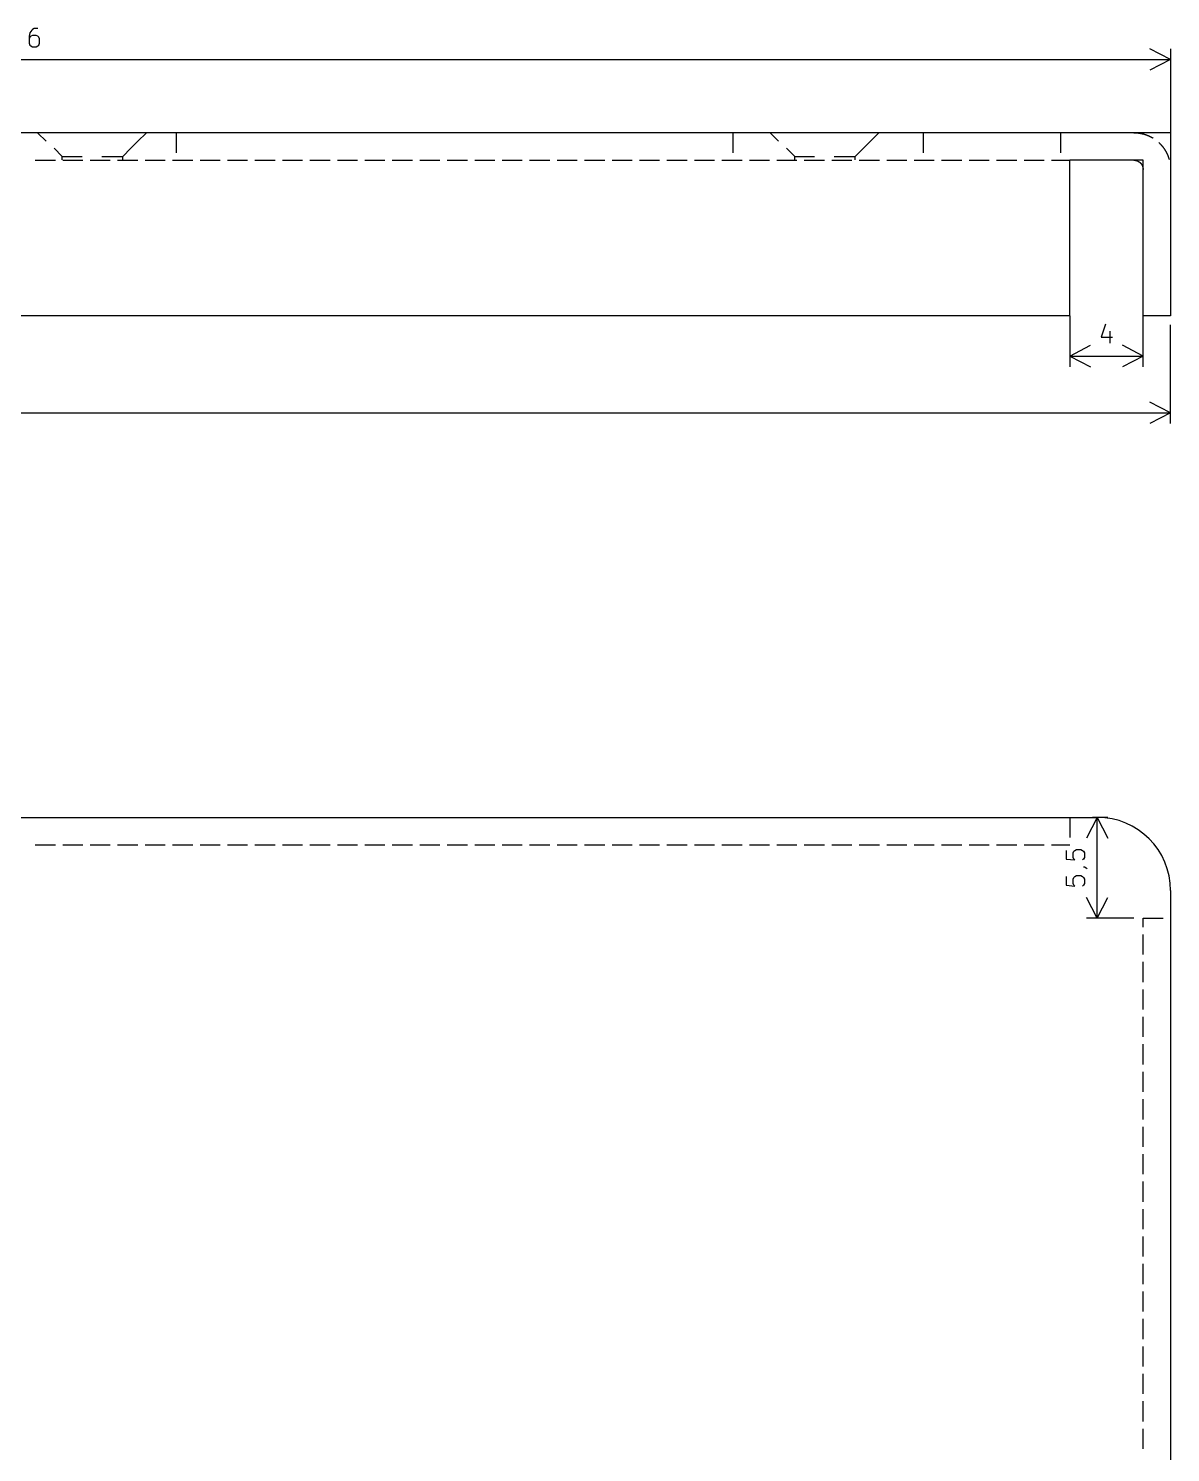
# Model space of a CAD drawing. Header units: millimetres. Extents: x 132 to 491, y -200 to -1.
# Drawn here: x 360.9 to 423.3, y -83 to -5.2 of the extents above; entities that cross this region are included whole.
import ezdxf

# ---------------------------------------------------------------- set-up
doc = ezdxf.new("R2010")
doc.units = ezdxf.units.MM
doc.layers.add('User.3', color=254, linetype='CONTINUOUS', true_color=0xb4dbd2)
doc.layers.add('User.4', color=57, linetype='CONTINUOUS', true_color=0x484848)

msp = doc.modelspace()

# ---------------------------------------------------------------- linework, layer by layer
at = {"layer": 'User.3', "linetype": 'CONTINUOUS'}
for p, q in [((361.014286, -5.442914), (360.966667, -5.63339)), ((361.109524, -5.300057), (361.014286, -5.442914)), ((361.157143, -5.252438), (361.109524, -5.300057)), ((361.252381, -5.204819), (361.157143, -5.252438)), ((361.442857, -5.204819), (361.252381, -5.204819)), ((360.966667, -5.63339), (360.966667, -6.014342)), ((361.014286, -5.681009), (360.966667, -5.776247)), ((360.966667, -6.014342), (361.014286, -6.10958)), ((361.061905, -5.63339), (361.014286, -5.681009)), ((361.014286, -6.10958), (361.061905, -6.1572)), ((361.157143, -5.585771), (361.061905, -5.63339)), ((361.061905, -6.1572), (361.157143, -6.204819)), ((361.347619, -5.585771), (361.157143, -5.585771)), ((361.157143, -6.204819), (361.347619, -6.204819)), ((361.442857, -5.63339), (361.347619, -5.585771)), ((361.347619, -6.204819), (361.442857, -6.1572)), ((361.490476, -5.681009), (361.442857, -5.63339)), ((361.442857, -6.1572), (361.490476, -6.10958)), ((361.538095, -5.776247), (361.490476, -5.681009)), ((361.490476, -6.10958), (361.538095, -6.014342)), ((361.538095, -6.014342), (361.538095, -5.776247)), ((297.3, -6.9), (423.3, -6.9)), ((423.3, -6.9), (422.173496, -6.313579)), ((423.3, -6.9), (422.173496, -7.486421)), ((423.3, -6.31358), (423.3, -15.4)), ((423.3, -10.9), (171.3, -10.9)), ((361.891761, -11.364251), (361.447258, -10.919752)), ((366.527233, -11.745215), (366.908239, -11.364251)), ((366.908239, -11.364251), (367.352742, -10.919752)), ((369, -10.9), (369, -12)), ((399.4, -10.9), (399.4, -12)), ((401.891761, -11.364251), (401.447258, -10.919752)), ((406.527233, -11.745215), (406.908239, -11.364251)), ((406.908239, -11.364251), (407.352742, -10.919752)), ((409.8, -10.9), (409.8, -12)), ((417.3, -10.9), (417.3, -12)), ((421.3, -10.9), (421.317453, -10.900076)), ((421.317453, -10.900076), (421.334905, -10.900305)), ((421.334905, -10.900305), (421.352354, -10.900685)), ((421.352354, -10.900685), (421.369799, -10.901218)), ((421.369799, -10.901218), (421.387239, -10.901904)), ((421.387239, -10.901904), (421.404672, -10.902741)), ((421.404672, -10.902741), (421.422097, -10.90373)), ((421.422097, -10.90373), (421.439513, -10.904872)), ((421.439513, -10.904872), (421.456918, -10.906165)), ((421.456918, -10.906165), (421.474311, -10.907611)), ((421.474311, -10.907611), (421.491692, -10.909208)), ((421.491692, -10.909208), (421.509057, -10.910956)), ((421.509057, -10.910956), (421.526406, -10.912856)), ((421.526406, -10.912856), (421.543739, -10.914908)), ((421.543739, -10.914908), (421.561052, -10.91711)), ((421.561052, -10.91711), (421.578346, -10.919464)), ((421.578346, -10.919464), (421.595619, -10.921968)), ((421.595619, -10.921968), (421.612869, -10.924623)), ((421.612869, -10.924623), (421.630095, -10.927429)), ((421.630095, -10.927429), (421.647296, -10.930384)), ((421.647296, -10.930384), (421.664471, -10.93349)), ((421.664471, -10.93349), (421.681618, -10.936746)), ((421.681618, -10.936746), (421.698736, -10.940151)), ((421.698736, -10.940151), (421.715823, -10.943705)), ((421.715823, -10.943705), (421.732879, -10.947408)), ((421.732879, -10.947408), (421.749902, -10.95126)), ((421.749902, -10.95126), (421.766891, -10.95526)), ((421.766891, -10.95526), (421.783844, -10.959409)), ((421.783844, -10.959409), (421.80076, -10.963705)), ((421.80076, -10.963705), (421.817638, -10.968148)), ((421.817638, -10.968148), (421.834477, -10.972739)), ((421.834477, -10.972739), (421.851275, -10.977477)), ((421.851275, -10.977477), (421.868031, -10.982361)), ((421.868031, -10.982361), (421.884743, -10.98739)), ((421.884743, -10.98739), (421.901412, -10.992566)), ((421.901412, -10.992566), (421.918034, -10.997887)), ((421.918034, -10.997887), (421.934609, -11.003353)), ((421.934609, -11.003353), (421.951136, -11.008963)), ((421.951136, -11.008963), (421.967614, -11.014717)), ((421.967614, -11.014717), (421.98404, -11.020615)), ((421.98404, -11.020615), (422.000415, -11.026656)), ((422.000415, -11.026656), (422.016736, -11.032839)), ((422.016736, -11.032839), (422.033002, -11.039165)), ((422.033002, -11.039165), (422.049213, -11.045632)), ((422.049213, -11.045632), (422.065367, -11.052241)), ((422.065367, -11.052241), (422.081462, -11.05899)), ((422.081462, -11.05899), (422.097498, -11.06588)), ((422.097498, -11.06588), (422.113473, -11.072909)), ((422.113473, -11.072909), (422.129386, -11.080077)), ((422.129386, -11.080077), (422.145237, -11.087384)), ((422.145237, -11.087384), (422.161022, -11.094829)), ((422.161022, -11.094829), (422.176742, -11.102412)), ((422.176742, -11.102412), (422.192396, -11.110131)), ((422.192396, -11.110131), (422.207981, -11.117987)), ((422.207981, -11.117987), (422.223497, -11.125978)), ((422.223497, -11.125978), (422.238943, -11.134105)), ((422.238943, -11.134105), (422.254318, -11.142366)), ((422.254318, -11.142366), (422.269619, -11.150761)), ((422.269619, -11.150761), (422.284847, -11.159289)), ((422.284847, -11.159289), (422.3, -11.167949)), ((422.3, -11.167949), (422.315077, -11.176742)), ((422.315077, -11.176742), (422.330076, -11.185665)), ((422.330076, -11.185665), (422.344997, -11.19472)), ((422.344997, -11.19472), (422.345374, -11.194951)), ((422.663278, -11.436622), (422.675996, -11.448575)), ((422.675996, -11.448575), (422.688609, -11.460638)), ((422.688609, -11.460638), (422.701117, -11.47281)), ((422.701117, -11.47281), (422.713518, -11.485091)), ((422.713518, -11.485091), (422.725812, -11.49748)), ((422.725812, -11.49748), (422.737996, -11.509976)), ((422.737996, -11.509976), (422.750072, -11.522578)), ((422.750072, -11.522578), (422.762037, -11.535284)), ((422.762037, -11.535284), (422.77389, -11.548095)), ((422.77389, -11.548095), (422.785632, -11.561008)), ((422.785632, -11.561008), (422.79726, -11.574024)), ((422.79726, -11.574024), (422.808774, -11.58714)), ((422.808774, -11.58714), (422.820173, -11.600356)), ((422.820173, -11.600356), (422.831457, -11.613672)), ((422.831457, -11.613672), (422.842624, -11.627085)), ((422.842624, -11.627085), (422.853673, -11.640595)), ((422.853673, -11.640595), (422.864604, -11.654201)), ((422.864604, -11.654201), (422.875416, -11.667902)), ((422.875416, -11.667902), (422.886108, -11.681697)), ((423.3, -10.9), (423.3, -20.9)), ((361.3, -12.4), (362.4, -12.4)), ((362.780745, -12.189749), (362.336242, -11.745215)), ((362.780745, -12.189749), (363.860242, -12.189749)), ((362.780745, -12.253249), (362.780745, -12.189749)), ((362.780745, -12.316714), (362.780745, -12.253249)), ((362.780745, -12.380249), (362.780745, -12.253249)), ((362.780745, -12.380249), (362.780745, -12.316714)), ((362.8, -12.4), (363.9, -12.4)), ((364.3, -12.4), (365.4, -12.4)), ((364.939736, -12.189749), (366.08273, -12.189749)), ((365.8, -12.4), (366.9, -12.4)), ((366.08273, -12.189749), (366.527233, -11.745215)), ((366.08273, -12.253249), (366.08273, -12.189749)), ((366.08273, -12.316714), (366.08273, -12.253249)), ((366.08273, -12.380249), (366.08273, -12.316714)), ((367.3, -12.4), (368.4, -12.4)), ((368.8, -12.4), (369.9, -12.4)), ((370.3, -12.4), (371.4, -12.4)), ((371.8, -12.4), (372.9, -12.4)), ((373.3, -12.4), (374.4, -12.4)), ((374.8, -12.4), (375.9, -12.4)), ((376.3, -12.4), (377.4, -12.4)), ((377.8, -12.4), (378.9, -12.4)), ((379.3, -12.4), (380.4, -12.4)), ((380.8, -12.4), (381.9, -12.4)), ((382.3, -12.4), (383.4, -12.4)), ((383.8, -12.4), (384.9, -12.4)), ((385.3, -12.4), (386.4, -12.4)), ((386.8, -12.4), (387.9, -12.4)), ((388.3, -12.4), (389.4, -12.4)), ((389.8, -12.4), (390.9, -12.4)), ((391.3, -12.4), (392.4, -12.4)), ((392.8, -12.4), (393.9, -12.4)), ((394.3, -12.4), (395.4, -12.4)), ((395.8, -12.4), (396.9, -12.4)), ((397.3, -12.4), (398.4, -12.4)), ((398.8, -12.4), (399.9, -12.4)), ((400.3, -12.4), (401.4, -12.4)), ((401.8, -12.4), (402.9, -12.4)), ((402.780745, -12.189749), (402.336242, -11.745215)), ((402.780745, -12.189749), (403.860242, -12.189749)), ((402.780745, -12.253249), (402.780745, -12.189749)), ((402.780745, -12.316714), (402.780745, -12.253249)), ((402.780745, -12.380249), (402.780745, -12.253249)), ((402.780745, -12.380249), (402.780745, -12.316714)), ((403.3, -12.4), (404.4, -12.4)), ((404.8, -12.4), (405.9, -12.4)), ((404.939736, -12.189749), (406.08273, -12.189749)), ((406.08273, -12.189749), (406.527233, -11.745215)), ((406.08273, -12.253249), (406.08273, -12.189749)), ((406.08273, -12.316714), (406.08273, -12.253249)), ((406.08273, -12.380249), (406.08273, -12.316714)), ((406.3, -12.4), (407.4, -12.4)), ((407.8, -12.4), (408.9, -12.4)), ((409.3, -12.4), (410.4, -12.4)), ((410.8, -12.4), (411.9, -12.4)), ((412.3, -12.4), (413.4, -12.4)), ((413.8, -12.4), (414.9, -12.4)), ((415.3, -12.4), (416.4, -12.4)), ((416.8, -12.4), (417.8, -12.4)), ((417.8, -20.9), (417.8, -12.4)), ((421.8, -12.4), (417.8, -12.4)), ((421.3, -12.4), (421.304363, -12.400019)), ((421.304363, -12.400019), (421.308726, -12.400076)), ((421.308726, -12.400076), (421.313088, -12.400171)), ((421.313088, -12.400171), (421.31745, -12.400305)), ((421.31745, -12.400305), (421.32181, -12.400476)), ((421.32181, -12.400476), (421.326168, -12.400685)), ((421.326168, -12.400685), (421.330524, -12.400933)), ((421.330524, -12.400933), (421.334878, -12.401218)), ((421.334878, -12.401218), (421.33923, -12.401541)), ((421.33923, -12.401541), (421.343578, -12.401903)), ((421.343578, -12.401903), (421.347923, -12.402302)), ((421.347923, -12.402302), (421.352264, -12.402739)), ((421.352264, -12.402739), (421.356602, -12.403214)), ((421.356602, -12.403214), (421.360935, -12.403727)), ((421.360935, -12.403727), (421.365263, -12.404278)), ((421.365263, -12.404278), (421.369587, -12.404866)), ((421.369587, -12.404866), (421.373905, -12.405492)), ((421.373905, -12.405492), (421.378217, -12.406156)), ((421.378217, -12.406156), (421.382524, -12.406857)), ((421.382524, -12.406857), (421.386824, -12.407596)), ((421.386824, -12.407596), (421.391118, -12.408373)), ((421.391118, -12.408373), (421.395404, -12.409186)), ((421.395404, -12.409186), (421.399684, -12.410038)), ((421.399684, -12.410038), (421.403956, -12.410926)), ((421.403956, -12.410926), (421.40822, -12.411852)), ((421.40822, -12.411852), (421.412476, -12.412815)), ((421.412476, -12.412815), (421.416723, -12.413815)), ((421.416723, -12.413815), (421.420961, -12.414852)), ((421.420961, -12.414852), (421.42519, -12.415926)), ((421.42519, -12.415926), (421.42941, -12.417037)), ((421.42941, -12.417037), (421.433619, -12.418185)), ((421.433619, -12.418185), (421.437819, -12.419369)), ((421.437819, -12.419369), (421.442008, -12.42059)), ((421.442008, -12.42059), (421.446186, -12.421848)), ((421.446186, -12.421848), (421.450353, -12.423142)), ((421.450353, -12.423142), (421.454508, -12.424472)), ((421.454508, -12.424472), (421.458652, -12.425838)), ((421.458652, -12.425838), (421.462784, -12.427241)), ((421.462784, -12.427241), (421.466903, -12.428679)), ((421.466903, -12.428679), (421.47101, -12.430154)), ((421.47101, -12.430154), (421.475104, -12.431664)), ((421.475104, -12.431664), (421.479184, -12.43321)), ((421.479184, -12.43321), (421.483251, -12.434791)), ((421.483251, -12.434791), (421.487303, -12.436408)), ((421.487303, -12.436408), (421.491342, -12.43806)), ((421.491342, -12.43806), (421.495366, -12.439748)), ((421.495366, -12.439748), (421.499375, -12.44147)), ((421.499375, -12.44147), (421.503368, -12.443227)), ((421.503368, -12.443227), (421.507347, -12.445019)), ((421.507347, -12.445019), (421.511309, -12.446846)), ((421.511309, -12.446846), (421.515256, -12.448707)), ((421.8, -20.9), (421.8, -12.4)), ((422.886108, -11.681697), (422.896679, -11.695585)), ((422.896679, -11.695585), (422.907129, -11.709564)), ((422.907129, -11.709564), (422.917456, -11.723634)), ((422.917456, -11.723634), (422.92766, -11.737794)), ((422.92766, -11.737794), (422.93774, -11.752042)), ((422.93774, -11.752042), (422.947695, -11.766377)), ((422.947695, -11.766377), (422.957525, -11.780799)), ((422.957525, -11.780799), (422.967229, -11.795306)), ((422.967229, -11.795306), (422.976805, -11.809898)), ((422.976805, -11.809898), (422.986254, -11.824572)), ((422.986254, -11.824572), (422.995575, -11.839328)), ((422.995575, -11.839328), (423.004766, -11.854165)), ((423.004766, -11.854165), (423.013828, -11.869081)), ((423.013828, -11.869081), (423.022759, -11.884076)), ((423.022759, -11.884076), (423.031559, -11.899149)), ((423.031559, -11.899149), (423.040227, -11.914297)), ((423.040227, -11.914297), (423.048763, -11.929521)), ((423.048763, -11.929521), (423.057165, -11.944819)), ((423.057165, -11.944819), (423.065433, -11.960189)), ((423.065433, -11.960189), (423.073567, -11.975631)), ((423.073567, -11.975631), (423.081566, -11.991143)), ((423.081566, -11.991143), (423.08943, -12.006725)), ((423.08943, -12.006725), (423.097157, -12.022374)), ((423.097157, -12.022374), (423.104747, -12.038091)), ((423.104747, -12.038091), (423.1122, -12.053873)), ((423.1122, -12.053873), (423.119515, -12.069719)), ((423.119515, -12.069719), (423.126691, -12.085629)), ((423.126691, -12.085629), (423.133728, -12.1016)), ((423.133728, -12.1016), (423.140625, -12.117633)), ((423.140625, -12.117633), (423.147383, -12.133725)), ((423.147383, -12.133725), (423.153999, -12.149875)), ((423.153999, -12.149875), (423.160475, -12.166083)), ((423.160475, -12.166083), (423.166808, -12.182346)), ((423.166808, -12.182346), (423.173, -12.198664)), ((423.173, -12.198664), (423.179049, -12.215036)), ((423.179049, -12.215036), (423.184955, -12.23146)), ((423.184955, -12.23146), (423.190717, -12.247934)), ((423.190717, -12.247934), (423.196335, -12.264458)), ((423.196335, -12.264458), (423.201809, -12.281031)), ((423.201809, -12.281031), (423.207138, -12.297651)), ((423.207138, -12.297651), (423.212322, -12.314316)), ((423.212322, -12.314316), (423.21736, -12.331027)), ((423.21736, -12.331027), (423.222252, -12.34778)), ((423.222252, -12.34778), (423.226998, -12.364576)), ((423.226998, -12.364576), (423.227116, -12.365002)), ((421.515256, -12.448707), (421.519186, -12.450603)), ((421.519186, -12.450603), (421.523099, -12.452533)), ((421.523099, -12.452533), (421.526995, -12.454497)), ((421.526995, -12.454497), (421.530874, -12.456495)), ((421.530874, -12.456495), (421.534736, -12.458526)), ((421.534736, -12.458526), (421.538579, -12.460591)), ((421.538579, -12.460591), (421.542405, -12.46269)), ((421.542405, -12.46269), (421.546212, -12.464822)), ((421.546212, -12.464822), (421.55, -12.466987)), ((421.55, -12.466987), (421.553769, -12.469185)), ((421.553769, -12.469185), (421.557519, -12.471416)), ((421.557519, -12.471416), (421.561249, -12.47368)), ((421.561249, -12.47368), (421.56496, -12.475976)), ((421.56496, -12.475976), (421.56865, -12.478304)), ((421.56865, -12.478304), (421.57232, -12.480665)), ((421.57232, -12.480665), (421.575968, -12.483057)), ((421.575968, -12.483057), (421.579596, -12.485481)), ((421.579596, -12.485481), (421.583203, -12.487937)), ((421.583203, -12.487937), (421.586788, -12.490424)), ((421.586788, -12.490424), (421.590351, -12.492942)), ((421.590351, -12.492942), (421.593893, -12.495492)), ((421.593893, -12.495492), (421.597411, -12.498072)), ((421.597411, -12.498072), (421.600908, -12.500682)), ((421.600908, -12.500682), (421.604381, -12.503323)), ((421.604381, -12.503323), (421.607831, -12.505995)), ((421.607831, -12.505995), (421.611257, -12.508696)), ((421.611257, -12.508696), (421.61466, -12.511427)), ((421.61466, -12.511427), (421.618039, -12.514188)), ((421.618039, -12.514188), (421.621394, -12.516978)), ((421.621394, -12.516978), (421.624724, -12.519797)), ((421.624724, -12.519797), (421.62803, -12.522645)), ((421.62803, -12.522645), (421.63131, -12.525522)), ((421.63131, -12.525522), (421.634565, -12.528428)), ((421.634565, -12.528428), (421.637795, -12.531361)), ((421.637795, -12.531361), (421.640999, -12.534323)), ((421.640999, -12.534323), (421.644177, -12.537313)), ((421.644177, -12.537313), (421.647329, -12.54033)), ((421.647329, -12.54033), (421.650455, -12.543375)), ((421.650455, -12.543375), (421.653553, -12.546447)), ((421.653553, -12.546447), (421.656625, -12.549545)), ((421.656625, -12.549545), (421.65967, -12.552671)), ((421.65967, -12.552671), (421.662687, -12.555823)), ((421.662687, -12.555823), (421.665677, -12.559001)), ((421.665677, -12.559001), (421.668639, -12.562205)), ((421.668639, -12.562205), (421.671572, -12.565435)), ((421.671572, -12.565435), (421.674478, -12.56869)), ((421.674478, -12.56869), (421.677355, -12.57197)), ((421.677355, -12.57197), (421.680203, -12.575276)), ((421.680203, -12.575276), (421.683022, -12.578606)), ((421.683022, -12.578606), (421.685812, -12.581961)), ((421.685812, -12.581961), (421.688573, -12.58534)), ((421.688573, -12.58534), (421.691304, -12.588743)), ((421.691304, -12.588743), (421.694005, -12.592169)), ((421.694005, -12.592169), (421.696677, -12.595619)), ((421.696677, -12.595619), (421.699318, -12.599092)), ((421.699318, -12.599092), (421.701928, -12.602589)), ((421.701928, -12.602589), (421.704508, -12.606107)), ((421.704508, -12.606107), (421.707058, -12.609649)), ((421.707058, -12.609649), (421.709576, -12.613212)), ((421.709576, -12.613212), (421.712063, -12.616797)), ((421.712063, -12.616797), (421.714519, -12.620404)), ((421.714519, -12.620404), (421.716943, -12.624032)), ((421.716943, -12.624032), (421.719335, -12.62768)), ((421.719335, -12.62768), (421.721696, -12.63135)), ((421.721696, -12.63135), (421.724024, -12.63504)), ((421.724024, -12.63504), (421.72632, -12.638751)), ((421.72632, -12.638751), (421.728584, -12.642481)), ((421.728584, -12.642481), (421.730815, -12.646231)), ((421.730815, -12.646231), (421.733013, -12.65)), ((421.733013, -12.65), (421.735178, -12.653788)), ((421.735178, -12.653788), (421.73731, -12.657595)), ((421.73731, -12.657595), (421.739409, -12.661421)), ((421.739409, -12.661421), (421.741474, -12.665264)), ((421.741474, -12.665264), (421.743505, -12.669126)), ((421.743505, -12.669126), (421.745503, -12.673005)), ((421.745503, -12.673005), (421.747467, -12.676901)), ((421.747467, -12.676901), (421.749397, -12.680814)), ((421.749397, -12.680814), (421.751293, -12.684744)), ((421.751293, -12.684744), (421.753154, -12.688691)), ((421.753154, -12.688691), (421.754981, -12.692653)), ((421.754981, -12.692653), (421.756773, -12.696632)), ((421.756773, -12.696632), (421.75853, -12.700625)), ((421.75853, -12.700625), (421.760252, -12.704634)), ((421.760252, -12.704634), (421.76194, -12.708658)), ((421.76194, -12.708658), (421.763592, -12.712697)), ((421.763592, -12.712697), (421.765209, -12.716749)), ((421.765209, -12.716749), (421.76679, -12.720816)), ((421.76679, -12.720816), (421.768336, -12.724896)), ((421.768336, -12.724896), (421.769846, -12.72899)), ((421.769846, -12.72899), (421.771321, -12.733097)), ((421.771321, -12.733097), (421.772759, -12.737216)), ((421.772759, -12.737216), (421.774162, -12.741348)), ((421.774162, -12.741348), (421.775528, -12.745492)), ((421.775528, -12.745492), (421.776858, -12.749647)), ((421.776858, -12.749647), (421.778152, -12.753814)), ((421.778152, -12.753814), (421.77941, -12.757992)), ((421.77941, -12.757992), (421.780631, -12.762181)), ((421.780631, -12.762181), (421.781815, -12.766381)), ((421.781815, -12.766381), (421.782963, -12.77059)), ((421.782963, -12.77059), (421.784074, -12.77481)), ((421.784074, -12.77481), (421.785148, -12.779039)), ((421.785148, -12.779039), (421.786185, -12.783277)), ((421.786185, -12.783277), (421.787185, -12.787524)), ((421.787185, -12.787524), (421.788148, -12.79178)), ((421.788148, -12.79178), (421.789074, -12.796044)), ((421.789074, -12.796044), (421.789962, -12.800316)), ((421.789962, -12.800316), (421.790814, -12.804596)), ((421.790814, -12.804596), (421.791627, -12.808882)), ((421.791627, -12.808882), (421.792404, -12.813176)), ((421.792404, -12.813176), (421.793143, -12.817476)), ((421.793143, -12.817476), (421.793844, -12.821783)), ((421.793844, -12.821783), (421.794508, -12.826095)), ((421.794508, -12.826095), (421.795134, -12.830413)), ((421.795134, -12.830413), (421.795722, -12.834737)), ((421.795722, -12.834737), (421.796273, -12.839065)), ((421.796273, -12.839065), (421.796786, -12.843398)), ((421.796786, -12.843398), (421.797261, -12.847736)), ((421.797261, -12.847736), (421.797698, -12.852077)), ((421.797698, -12.852077), (421.798097, -12.856422)), ((421.798097, -12.856422), (421.798459, -12.86077)), ((421.798459, -12.86077), (421.798782, -12.865122)), ((421.798782, -12.865122), (421.799067, -12.869476)), ((421.799067, -12.869476), (421.799315, -12.873832)), ((421.799315, -12.873832), (421.799524, -12.87819)), ((421.799524, -12.87819), (421.799695, -12.88255)), ((421.799695, -12.88255), (421.799829, -12.886912)), ((421.799829, -12.886912), (421.799924, -12.891274)), ((421.799924, -12.891274), (421.799981, -12.895637)), ((421.799981, -12.895637), (421.8, -12.9)), ((423.29499, -12.758526), (423.296149, -12.77594)), ((423.296149, -12.77594), (423.297155, -12.793365)), ((423.297155, -12.793365), (423.29801, -12.810797)), ((423.29801, -12.810797), (423.298712, -12.828236)), ((423.298712, -12.828236), (423.299262, -12.84568)), ((423.299262, -12.84568), (423.29966, -12.863129)), ((423.29966, -12.863129), (423.299906, -12.880581)), ((423.299906, -12.880581), (423.299999, -12.898034)), ((423.299999, -12.898034), (423.3, -12.9)), ((417.8, -20.9), (176.8, -20.9)), ((417.8, -20.9), (417.8, -23.68642)), ((421.8, -23.68642), (421.8, -20.9)), ((423.3, -20.9), (421.8, -20.9)), ((419.752381, -21.3572), (419.514286, -22.071485)), ((419.990476, -21.738152), (419.990476, -22.404819)), ((423.3, -26.78642), (423.3, -21.4)), ((417.8, -23.1), (418.926504, -22.513579)), ((419.514286, -22.071485), (420.133333, -22.071485)), ((421.8, -23.1), (420.673496, -22.513579)), ((417.8, -23.1), (421.8, -23.1)), ((417.8, -23.1), (418.926504, -23.686421)), ((421.8, -23.1), (420.673496, -23.686421)), ((423.3, -26.2), (422.173496, -25.613579)), ((171.3, -26.2), (423.3, -26.2)), ((423.3, -26.2), (422.173496, -26.786421)), ((175.3, -48.3), (419.3, -48.3)), ((417.8, -48.3), (417.8, -49.4)), ((419.293019, -48.306981), (418.706598, -49.433485)), ((419.879439, -48.306981), (419.043019, -48.306981)), ((419.293019, -53.806981), (419.293019, -48.306981)), ((419.293019, -48.306981), (419.87944, -49.433485)), ((361.3, -49.8), (362.4, -49.8)), ((362.8, -49.8), (363.9, -49.8)), ((364.3, -49.8), (365.4, -49.8)), ((365.8, -49.8), (366.9, -49.8)), ((367.3, -49.8), (368.4, -49.8)), ((368.8, -49.8), (369.9, -49.8)), ((370.3, -49.8), (371.4, -49.8)), ((371.8, -49.8), (372.9, -49.8)), ((373.3, -49.8), (374.4, -49.8)), ((374.8, -49.8), (375.9, -49.8)), ((376.3, -49.8), (377.4, -49.8)), ((377.8, -49.8), (378.9, -49.8)), ((379.3, -49.8), (380.4, -49.8)), ((380.8, -49.8), (381.9, -49.8)), ((382.3, -49.8), (383.4, -49.8)), ((383.8, -49.8), (384.9, -49.8)), ((385.3, -49.8), (386.4, -49.8)), ((386.8, -49.8), (387.9, -49.8)), ((388.3, -49.8), (389.4, -49.8)), ((389.8, -49.8), (390.9, -49.8)), ((391.3, -49.8), (392.4, -49.8)), ((392.8, -49.8), (393.9, -49.8)), ((394.3, -49.8), (395.4, -49.8)), ((395.8, -49.8), (396.9, -49.8)), ((397.3, -49.8), (398.4, -49.8)), ((398.8, -49.8), (399.9, -49.8)), ((400.3, -49.8), (401.4, -49.8)), ((401.8, -49.8), (402.9, -49.8)), ((403.3, -49.8), (404.4, -49.8)), ((404.8, -49.8), (405.9, -49.8)), ((406.3, -49.8), (407.4, -49.8)), ((407.8, -49.8), (408.9, -49.8)), ((409.3, -49.8), (410.4, -49.8)), ((410.8, -49.8), (411.9, -49.8)), ((412.3, -49.8), (413.4, -49.8)), ((413.8, -49.8), (414.9, -49.8)), ((415.3, -49.8), (416.4, -49.8)), ((416.8, -49.8), (417.8, -49.8)), ((417.597838, -50.1046), (417.597838, -50.58079)), ((417.97879, -50.247457), (418.026409, -50.152219)), ((417.97879, -50.485552), (417.97879, -50.247457)), ((418.026409, -50.58079), (417.97879, -50.485552)), ((418.026409, -50.152219), (418.074028, -50.1046)), ((418.074028, -50.1046), (418.169266, -50.056981)), ((418.169266, -50.056981), (418.407361, -50.056981)), ((418.407361, -50.056981), (418.502599, -50.1046)), ((418.502599, -50.1046), (418.550219, -50.152219)), ((418.550219, -50.152219), (418.597838, -50.247457)), ((418.597838, -50.485552), (418.550219, -50.58079)), ((418.597838, -50.247457), (418.597838, -50.485552)), ((417.597838, -50.58079), (418.074028, -50.628409)), ((418.074028, -50.628409), (418.026409, -50.58079)), ((418.550219, -50.58079), (418.502599, -50.628409)), ((418.550219, -51.009361), (418.597838, -51.009361)), ((418.597838, -51.009361), (418.693076, -51.05698)), ((418.693076, -51.05698), (418.740695, -51.104599)), ((417.597838, -51.533171), (417.597838, -52.009361)), ((417.597838, -52.009361), (418.074028, -52.05698)), ((417.97879, -51.676028), (418.026409, -51.58079)), ((417.97879, -51.914123), (417.97879, -51.676028)), ((418.026409, -52.009361), (417.97879, -51.914123)), ((418.026409, -51.58079), (418.074028, -51.533171)), ((418.074028, -52.05698), (418.026409, -52.009361)), ((418.074028, -51.533171), (418.169266, -51.485552)), ((418.169266, -51.485552), (418.407361, -51.485552)), ((418.407361, -51.485552), (418.502599, -51.533171)), ((418.502599, -51.533171), (418.550219, -51.58079)), ((418.550219, -52.009361), (418.502599, -52.05698)), ((418.550219, -51.58079), (418.597838, -51.676028)), ((418.597838, -51.914123), (418.550219, -52.009361)), ((418.597838, -51.676028), (418.597838, -51.914123)), ((419.293019, -53.806981), (418.706598, -52.680477)), ((419.293019, -53.806981), (419.87944, -52.680477)), ((423.3, -52.3), (423.3, -162.3)), ((421.293019, -53.806981), (418.706599, -53.806981)), ((421.8, -53.8), (422.9, -53.8)), ((421.8, -54.3), (421.8, -53.8)), ((421.8, -55.8), (421.8, -54.7)), ((421.8, -57.3), (421.8, -56.2)), ((421.8, -58.8), (421.8, -57.7)), ((421.8, -60.3), (421.8, -59.2)), ((421.8, -61.8), (421.8, -60.7)), ((421.8, -63.3), (421.8, -62.2)), ((421.8, -64.8), (421.8, -63.7)), ((421.8, -66.3), (421.8, -65.2)), ((421.8, -67.8), (421.8, -66.7)), ((421.8, -69.3), (421.8, -68.2)), ((421.8, -70.8), (421.8, -69.7)), ((421.8, -72.3), (421.8, -71.2)), ((421.8, -73.8), (421.8, -72.7)), ((421.8, -75.3), (421.8, -74.2)), ((421.8, -76.8), (421.8, -75.7)), ((421.8, -78.3), (421.8, -77.2)), ((421.8, -79.8), (421.8, -78.7)), ((421.8, -81.3), (421.8, -80.2)), ((421.8, -82.8), (421.8, -81.7))]:
    msp.add_line(p, q, dxfattribs=at)
at = {"layer": 'User.3'}
msp.add_arc((419.3, -52.3), 4, 0, 90, dxfattribs=at)
at = {"layer": 'User.4', "linetype": 'CONTINUOUS'}
for p, q in [((423.3, -10.9), (171.3, -10.9)), ((361.891761, -11.364251), (361.447258, -10.919752)), ((366.527233, -11.745215), (366.908239, -11.364251)), ((366.908239, -11.364251), (367.352742, -10.919752)), ((369, -10.9), (369, -12)), ((399.4, -10.9), (399.4, -12)), ((401.891761, -11.364251), (401.447258, -10.919752)), ((406.527233, -11.745215), (406.908239, -11.364251)), ((406.908239, -11.364251), (407.352742, -10.919752)), ((409.8, -10.9), (409.8, -12)), ((417.3, -10.9), (417.3, -12)), ((421.3, -10.9), (421.317453, -10.900076)), ((421.317453, -10.900076), (421.334905, -10.900305)), ((421.334905, -10.900305), (421.352354, -10.900685)), ((421.352354, -10.900685), (421.369799, -10.901218)), ((421.369799, -10.901218), (421.387239, -10.901904)), ((421.387239, -10.901904), (421.404672, -10.902741)), ((421.404672, -10.902741), (421.422097, -10.90373)), ((421.422097, -10.90373), (421.439513, -10.904872)), ((421.439513, -10.904872), (421.456918, -10.906165)), ((421.456918, -10.906165), (421.474311, -10.907611)), ((421.474311, -10.907611), (421.491692, -10.909208)), ((421.491692, -10.909208), (421.509057, -10.910956)), ((421.509057, -10.910956), (421.526406, -10.912856)), ((421.526406, -10.912856), (421.543739, -10.914908)), ((421.543739, -10.914908), (421.561052, -10.91711)), ((421.561052, -10.91711), (421.578346, -10.919464)), ((421.578346, -10.919464), (421.595619, -10.921968)), ((421.595619, -10.921968), (421.612869, -10.924623)), ((421.612869, -10.924623), (421.630095, -10.927429)), ((421.630095, -10.927429), (421.647296, -10.930384)), ((421.647296, -10.930384), (421.664471, -10.93349)), ((421.664471, -10.93349), (421.681618, -10.936746)), ((421.681618, -10.936746), (421.698736, -10.940151)), ((421.698736, -10.940151), (421.715823, -10.943705)), ((421.715823, -10.943705), (421.732879, -10.947408)), ((421.732879, -10.947408), (421.749902, -10.95126)), ((421.749902, -10.95126), (421.766891, -10.95526)), ((421.766891, -10.95526), (421.783844, -10.959409)), ((421.783844, -10.959409), (421.80076, -10.963705)), ((421.80076, -10.963705), (421.817638, -10.968148)), ((421.817638, -10.968148), (421.834477, -10.972739)), ((421.834477, -10.972739), (421.851275, -10.977477)), ((421.851275, -10.977477), (421.868031, -10.982361)), ((421.868031, -10.982361), (421.884743, -10.98739)), ((421.884743, -10.98739), (421.901412, -10.992566)), ((421.901412, -10.992566), (421.918034, -10.997887)), ((421.918034, -10.997887), (421.934609, -11.003353)), ((421.934609, -11.003353), (421.951136, -11.008963)), ((421.951136, -11.008963), (421.967614, -11.014717)), ((421.967614, -11.014717), (421.98404, -11.020615)), ((421.98404, -11.020615), (422.000415, -11.026656)), ((422.000415, -11.026656), (422.016736, -11.032839)), ((422.016736, -11.032839), (422.033002, -11.039165)), ((422.033002, -11.039165), (422.049213, -11.045632)), ((422.049213, -11.045632), (422.065367, -11.052241)), ((422.065367, -11.052241), (422.081462, -11.05899)), ((422.081462, -11.05899), (422.097498, -11.06588)), ((422.097498, -11.06588), (422.113473, -11.072909)), ((422.113473, -11.072909), (422.129386, -11.080077)), ((422.129386, -11.080077), (422.145237, -11.087384)), ((422.145237, -11.087384), (422.161022, -11.094829)), ((422.161022, -11.094829), (422.176742, -11.102412)), ((422.176742, -11.102412), (422.192396, -11.110131)), ((422.192396, -11.110131), (422.207981, -11.117987)), ((422.207981, -11.117987), (422.223497, -11.125978)), ((422.223497, -11.125978), (422.238943, -11.134105)), ((422.238943, -11.134105), (422.254318, -11.142366)), ((422.254318, -11.142366), (422.269619, -11.150761)), ((422.269619, -11.150761), (422.284847, -11.159289)), ((422.284847, -11.159289), (422.3, -11.167949)), ((422.3, -11.167949), (422.315077, -11.176742)), ((422.315077, -11.176742), (422.330076, -11.185665)), ((422.330076, -11.185665), (422.344997, -11.19472)), ((422.344997, -11.19472), (422.345374, -11.194951)), ((422.663278, -11.436622), (422.675996, -11.448575)), ((422.675996, -11.448575), (422.688609, -11.460638)), ((422.688609, -11.460638), (422.701117, -11.47281)), ((422.701117, -11.47281), (422.713518, -11.485091)), ((422.713518, -11.485091), (422.725812, -11.49748)), ((422.725812, -11.49748), (422.737996, -11.509976)), ((422.737996, -11.509976), (422.750072, -11.522578)), ((422.750072, -11.522578), (422.762037, -11.535284)), ((422.762037, -11.535284), (422.77389, -11.548095)), ((422.77389, -11.548095), (422.785632, -11.561008)), ((422.785632, -11.561008), (422.79726, -11.574024)), ((422.79726, -11.574024), (422.808774, -11.58714)), ((422.808774, -11.58714), (422.820173, -11.600356)), ((422.820173, -11.600356), (422.831457, -11.613672)), ((422.831457, -11.613672), (422.842624, -11.627085)), ((422.842624, -11.627085), (422.853673, -11.640595)), ((422.853673, -11.640595), (422.864604, -11.654201)), ((422.864604, -11.654201), (422.875416, -11.667902)), ((422.875416, -11.667902), (422.886108, -11.681697)), ((423.3, -10.9), (423.3, -20.9)), ((361.3, -12.4), (362.4, -12.4)), ((362.780745, -12.189749), (362.336242, -11.745215)), ((362.780745, -12.189749), (363.860242, -12.189749)), ((362.780745, -12.253249), (362.780745, -12.189749)), ((362.780745, -12.316714), (362.780745, -12.253249)), ((362.780745, -12.380249), (362.780745, -12.253249)), ((362.780745, -12.380249), (362.780745, -12.316714)), ((362.8, -12.4), (363.9, -12.4)), ((364.3, -12.4), (365.4, -12.4)), ((364.939736, -12.189749), (366.08273, -12.189749)), ((365.8, -12.4), (366.9, -12.4)), ((366.08273, -12.189749), (366.527233, -11.745215)), ((366.08273, -12.253249), (366.08273, -12.189749)), ((366.08273, -12.316714), (366.08273, -12.253249)), ((366.08273, -12.380249), (366.08273, -12.316714)), ((367.3, -12.4), (368.4, -12.4)), ((368.8, -12.4), (369.9, -12.4)), ((370.3, -12.4), (371.4, -12.4)), ((371.8, -12.4), (372.9, -12.4)), ((373.3, -12.4), (374.4, -12.4)), ((374.8, -12.4), (375.9, -12.4)), ((376.3, -12.4), (377.4, -12.4)), ((377.8, -12.4), (378.9, -12.4)), ((379.3, -12.4), (380.4, -12.4)), ((380.8, -12.4), (381.9, -12.4)), ((382.3, -12.4), (383.4, -12.4)), ((383.8, -12.4), (384.9, -12.4)), ((385.3, -12.4), (386.4, -12.4)), ((386.8, -12.4), (387.9, -12.4)), ((388.3, -12.4), (389.4, -12.4)), ((389.8, -12.4), (390.9, -12.4)), ((391.3, -12.4), (392.4, -12.4)), ((392.8, -12.4), (393.9, -12.4)), ((394.3, -12.4), (395.4, -12.4)), ((395.8, -12.4), (396.9, -12.4)), ((397.3, -12.4), (398.4, -12.4)), ((398.8, -12.4), (399.9, -12.4)), ((400.3, -12.4), (401.4, -12.4)), ((401.8, -12.4), (402.9, -12.4)), ((402.780745, -12.189749), (402.336242, -11.745215)), ((402.780745, -12.189749), (403.860242, -12.189749)), ((402.780745, -12.253249), (402.780745, -12.189749)), ((402.780745, -12.316714), (402.780745, -12.253249)), ((402.780745, -12.380249), (402.780745, -12.253249)), ((402.780745, -12.380249), (402.780745, -12.316714)), ((403.3, -12.4), (404.4, -12.4)), ((404.8, -12.4), (405.9, -12.4)), ((404.939736, -12.189749), (406.08273, -12.189749)), ((406.08273, -12.189749), (406.527233, -11.745215)), ((406.08273, -12.253249), (406.08273, -12.189749)), ((406.08273, -12.316714), (406.08273, -12.253249)), ((406.08273, -12.380249), (406.08273, -12.316714)), ((406.3, -12.4), (407.4, -12.4)), ((407.8, -12.4), (408.9, -12.4)), ((409.3, -12.4), (410.4, -12.4)), ((410.8, -12.4), (411.9, -12.4)), ((412.3, -12.4), (413.4, -12.4)), ((413.8, -12.4), (414.9, -12.4)), ((415.3, -12.4), (416.4, -12.4)), ((416.8, -12.4), (417.8, -12.4)), ((417.8, -20.9), (417.8, -12.4)), ((421.8, -12.4), (417.8, -12.4)), ((421.3, -12.4), (421.304363, -12.400019)), ((421.304363, -12.400019), (421.308726, -12.400076)), ((421.308726, -12.400076), (421.313088, -12.400171)), ((421.313088, -12.400171), (421.31745, -12.400305)), ((421.31745, -12.400305), (421.32181, -12.400476)), ((421.32181, -12.400476), (421.326168, -12.400685)), ((421.326168, -12.400685), (421.330524, -12.400933)), ((421.330524, -12.400933), (421.334878, -12.401218)), ((421.334878, -12.401218), (421.33923, -12.401541)), ((421.33923, -12.401541), (421.343578, -12.401903)), ((421.343578, -12.401903), (421.347923, -12.402302)), ((421.347923, -12.402302), (421.352264, -12.402739)), ((421.352264, -12.402739), (421.356602, -12.403214)), ((421.356602, -12.403214), (421.360935, -12.403727)), ((421.360935, -12.403727), (421.365263, -12.404278)), ((421.365263, -12.404278), (421.369587, -12.404866)), ((421.369587, -12.404866), (421.373905, -12.405492)), ((421.373905, -12.405492), (421.378217, -12.406156)), ((421.378217, -12.406156), (421.382524, -12.406857)), ((421.382524, -12.406857), (421.386824, -12.407596)), ((421.386824, -12.407596), (421.391118, -12.408373)), ((421.391118, -12.408373), (421.395404, -12.409186)), ((421.395404, -12.409186), (421.399684, -12.410038)), ((421.399684, -12.410038), (421.403956, -12.410926)), ((421.403956, -12.410926), (421.40822, -12.411852)), ((421.40822, -12.411852), (421.412476, -12.412815)), ((421.412476, -12.412815), (421.416723, -12.413815)), ((421.416723, -12.413815), (421.420961, -12.414852)), ((421.420961, -12.414852), (421.42519, -12.415926)), ((421.42519, -12.415926), (421.42941, -12.417037)), ((421.42941, -12.417037), (421.433619, -12.418185)), ((421.433619, -12.418185), (421.437819, -12.419369)), ((421.437819, -12.419369), (421.442008, -12.42059)), ((421.442008, -12.42059), (421.446186, -12.421848)), ((421.446186, -12.421848), (421.450353, -12.423142)), ((421.450353, -12.423142), (421.454508, -12.424472)), ((421.454508, -12.424472), (421.458652, -12.425838)), ((421.458652, -12.425838), (421.462784, -12.427241)), ((421.462784, -12.427241), (421.466903, -12.428679)), ((421.466903, -12.428679), (421.47101, -12.430154)), ((421.47101, -12.430154), (421.475104, -12.431664)), ((421.475104, -12.431664), (421.479184, -12.43321)), ((421.479184, -12.43321), (421.483251, -12.434791)), ((421.483251, -12.434791), (421.487303, -12.436408)), ((421.487303, -12.436408), (421.491342, -12.43806)), ((421.491342, -12.43806), (421.495366, -12.439748)), ((421.495366, -12.439748), (421.499375, -12.44147)), ((421.499375, -12.44147), (421.503368, -12.443227)), ((421.503368, -12.443227), (421.507347, -12.445019)), ((421.507347, -12.445019), (421.511309, -12.446846)), ((421.511309, -12.446846), (421.515256, -12.448707)), ((421.8, -20.9), (421.8, -12.4)), ((422.886108, -11.681697), (422.896679, -11.695585)), ((422.896679, -11.695585), (422.907129, -11.709564)), ((422.907129, -11.709564), (422.917456, -11.723634)), ((422.917456, -11.723634), (422.92766, -11.737794)), ((422.92766, -11.737794), (422.93774, -11.752042)), ((422.93774, -11.752042), (422.947695, -11.766377)), ((422.947695, -11.766377), (422.957525, -11.780799)), ((422.957525, -11.780799), (422.967229, -11.795306)), ((422.967229, -11.795306), (422.976805, -11.809898)), ((422.976805, -11.809898), (422.986254, -11.824572)), ((422.986254, -11.824572), (422.995575, -11.839328)), ((422.995575, -11.839328), (423.004766, -11.854165)), ((423.004766, -11.854165), (423.013828, -11.869081)), ((423.013828, -11.869081), (423.022759, -11.884076)), ((423.022759, -11.884076), (423.031559, -11.899149)), ((423.031559, -11.899149), (423.040227, -11.914297)), ((423.040227, -11.914297), (423.048763, -11.929521)), ((423.048763, -11.929521), (423.057165, -11.944819)), ((423.057165, -11.944819), (423.065433, -11.960189)), ((423.065433, -11.960189), (423.073567, -11.975631)), ((423.073567, -11.975631), (423.081566, -11.991143)), ((423.081566, -11.991143), (423.08943, -12.006725)), ((423.08943, -12.006725), (423.097157, -12.022374)), ((423.097157, -12.022374), (423.104747, -12.038091)), ((423.104747, -12.038091), (423.1122, -12.053873)), ((423.1122, -12.053873), (423.119515, -12.069719)), ((423.119515, -12.069719), (423.126691, -12.085629)), ((423.126691, -12.085629), (423.133728, -12.1016)), ((423.133728, -12.1016), (423.140625, -12.117633)), ((423.140625, -12.117633), (423.147383, -12.133725)), ((423.147383, -12.133725), (423.153999, -12.149875)), ((423.153999, -12.149875), (423.160475, -12.166083)), ((423.160475, -12.166083), (423.166808, -12.182346)), ((423.166808, -12.182346), (423.173, -12.198664)), ((423.173, -12.198664), (423.179049, -12.215036)), ((423.179049, -12.215036), (423.184955, -12.23146)), ((423.184955, -12.23146), (423.190717, -12.247934)), ((423.190717, -12.247934), (423.196335, -12.264458)), ((423.196335, -12.264458), (423.201809, -12.281031)), ((423.201809, -12.281031), (423.207138, -12.297651)), ((423.207138, -12.297651), (423.212322, -12.314316)), ((423.212322, -12.314316), (423.21736, -12.331027)), ((423.21736, -12.331027), (423.222252, -12.34778)), ((423.222252, -12.34778), (423.226998, -12.364576)), ((423.226998, -12.364576), (423.227116, -12.365002)), ((421.515256, -12.448707), (421.519186, -12.450603)), ((421.519186, -12.450603), (421.523099, -12.452533)), ((421.523099, -12.452533), (421.526995, -12.454497)), ((421.526995, -12.454497), (421.530874, -12.456495)), ((421.530874, -12.456495), (421.534736, -12.458526)), ((421.534736, -12.458526), (421.538579, -12.460591)), ((421.538579, -12.460591), (421.542405, -12.46269)), ((421.542405, -12.46269), (421.546212, -12.464822)), ((421.546212, -12.464822), (421.55, -12.466987)), ((421.55, -12.466987), (421.553769, -12.469185)), ((421.553769, -12.469185), (421.557519, -12.471416)), ((421.557519, -12.471416), (421.561249, -12.47368)), ((421.561249, -12.47368), (421.56496, -12.475976)), ((421.56496, -12.475976), (421.56865, -12.478304)), ((421.56865, -12.478304), (421.57232, -12.480665)), ((421.57232, -12.480665), (421.575968, -12.483057)), ((421.575968, -12.483057), (421.579596, -12.485481)), ((421.579596, -12.485481), (421.583203, -12.487937)), ((421.583203, -12.487937), (421.586788, -12.490424)), ((421.586788, -12.490424), (421.590351, -12.492942)), ((421.590351, -12.492942), (421.593893, -12.495492)), ((421.593893, -12.495492), (421.597411, -12.498072)), ((421.597411, -12.498072), (421.600908, -12.500682)), ((421.600908, -12.500682), (421.604381, -12.503323)), ((421.604381, -12.503323), (421.607831, -12.505995)), ((421.607831, -12.505995), (421.611257, -12.508696)), ((421.611257, -12.508696), (421.61466, -12.511427)), ((421.61466, -12.511427), (421.618039, -12.514188)), ((421.618039, -12.514188), (421.621394, -12.516978)), ((421.621394, -12.516978), (421.624724, -12.519797)), ((421.624724, -12.519797), (421.62803, -12.522645)), ((421.62803, -12.522645), (421.63131, -12.525522)), ((421.63131, -12.525522), (421.634565, -12.528428)), ((421.634565, -12.528428), (421.637795, -12.531361)), ((421.637795, -12.531361), (421.640999, -12.534323)), ((421.640999, -12.534323), (421.644177, -12.537313)), ((421.644177, -12.537313), (421.647329, -12.54033)), ((421.647329, -12.54033), (421.650455, -12.543375)), ((421.650455, -12.543375), (421.653553, -12.546447)), ((421.653553, -12.546447), (421.656625, -12.549545)), ((421.656625, -12.549545), (421.65967, -12.552671)), ((421.65967, -12.552671), (421.662687, -12.555823)), ((421.662687, -12.555823), (421.665677, -12.559001)), ((421.665677, -12.559001), (421.668639, -12.562205)), ((421.668639, -12.562205), (421.671572, -12.565435)), ((421.671572, -12.565435), (421.674478, -12.56869)), ((421.674478, -12.56869), (421.677355, -12.57197)), ((421.677355, -12.57197), (421.680203, -12.575276)), ((421.680203, -12.575276), (421.683022, -12.578606)), ((421.683022, -12.578606), (421.685812, -12.581961)), ((421.685812, -12.581961), (421.688573, -12.58534)), ((421.688573, -12.58534), (421.691304, -12.588743)), ((421.691304, -12.588743), (421.694005, -12.592169)), ((421.694005, -12.592169), (421.696677, -12.595619)), ((421.696677, -12.595619), (421.699318, -12.599092)), ((421.699318, -12.599092), (421.701928, -12.602589)), ((421.701928, -12.602589), (421.704508, -12.606107)), ((421.704508, -12.606107), (421.707058, -12.609649)), ((421.707058, -12.609649), (421.709576, -12.613212)), ((421.709576, -12.613212), (421.712063, -12.616797)), ((421.712063, -12.616797), (421.714519, -12.620404)), ((421.714519, -12.620404), (421.716943, -12.624032)), ((421.716943, -12.624032), (421.719335, -12.62768)), ((421.719335, -12.62768), (421.721696, -12.63135)), ((421.721696, -12.63135), (421.724024, -12.63504)), ((421.724024, -12.63504), (421.72632, -12.638751)), ((421.72632, -12.638751), (421.728584, -12.642481)), ((421.728584, -12.642481), (421.730815, -12.646231)), ((421.730815, -12.646231), (421.733013, -12.65)), ((421.733013, -12.65), (421.735178, -12.653788)), ((421.735178, -12.653788), (421.73731, -12.657595)), ((421.73731, -12.657595), (421.739409, -12.661421)), ((421.739409, -12.661421), (421.741474, -12.665264)), ((421.741474, -12.665264), (421.743505, -12.669126)), ((421.743505, -12.669126), (421.745503, -12.673005)), ((421.745503, -12.673005), (421.747467, -12.676901)), ((421.747467, -12.676901), (421.749397, -12.680814)), ((421.749397, -12.680814), (421.751293, -12.684744)), ((421.751293, -12.684744), (421.753154, -12.688691)), ((421.753154, -12.688691), (421.754981, -12.692653)), ((421.754981, -12.692653), (421.756773, -12.696632)), ((421.756773, -12.696632), (421.75853, -12.700625)), ((421.75853, -12.700625), (421.760252, -12.704634)), ((421.760252, -12.704634), (421.76194, -12.708658)), ((421.76194, -12.708658), (421.763592, -12.712697)), ((421.763592, -12.712697), (421.765209, -12.716749)), ((421.765209, -12.716749), (421.76679, -12.720816)), ((421.76679, -12.720816), (421.768336, -12.724896)), ((421.768336, -12.724896), (421.769846, -12.72899)), ((421.769846, -12.72899), (421.771321, -12.733097)), ((421.771321, -12.733097), (421.772759, -12.737216)), ((421.772759, -12.737216), (421.774162, -12.741348)), ((421.774162, -12.741348), (421.775528, -12.745492)), ((421.775528, -12.745492), (421.776858, -12.749647)), ((421.776858, -12.749647), (421.778152, -12.753814)), ((421.778152, -12.753814), (421.77941, -12.757992)), ((421.77941, -12.757992), (421.780631, -12.762181)), ((421.780631, -12.762181), (421.781815, -12.766381)), ((421.781815, -12.766381), (421.782963, -12.77059)), ((421.782963, -12.77059), (421.784074, -12.77481)), ((421.784074, -12.77481), (421.785148, -12.779039)), ((421.785148, -12.779039), (421.786185, -12.783277)), ((421.786185, -12.783277), (421.787185, -12.787524)), ((421.787185, -12.787524), (421.788148, -12.79178)), ((421.788148, -12.79178), (421.789074, -12.796044)), ((421.789074, -12.796044), (421.789962, -12.800316)), ((421.789962, -12.800316), (421.790814, -12.804596)), ((421.790814, -12.804596), (421.791627, -12.808882)), ((421.791627, -12.808882), (421.792404, -12.813176)), ((421.792404, -12.813176), (421.793143, -12.817476)), ((421.793143, -12.817476), (421.793844, -12.821783)), ((421.793844, -12.821783), (421.794508, -12.826095)), ((421.794508, -12.826095), (421.795134, -12.830413)), ((421.795134, -12.830413), (421.795722, -12.834737)), ((421.795722, -12.834737), (421.796273, -12.839065)), ((421.796273, -12.839065), (421.796786, -12.843398)), ((421.796786, -12.843398), (421.797261, -12.847736)), ((421.797261, -12.847736), (421.797698, -12.852077)), ((421.797698, -12.852077), (421.798097, -12.856422)), ((421.798097, -12.856422), (421.798459, -12.86077)), ((421.798459, -12.86077), (421.798782, -12.865122)), ((421.798782, -12.865122), (421.799067, -12.869476)), ((421.799067, -12.869476), (421.799315, -12.873832)), ((421.799315, -12.873832), (421.799524, -12.87819)), ((421.799524, -12.87819), (421.799695, -12.88255)), ((421.799695, -12.88255), (421.799829, -12.886912)), ((421.799829, -12.886912), (421.799924, -12.891274)), ((421.799924, -12.891274), (421.799981, -12.895637)), ((421.799981, -12.895637), (421.8, -12.9)), ((423.29499, -12.758526), (423.296149, -12.77594)), ((423.296149, -12.77594), (423.297155, -12.793365)), ((423.297155, -12.793365), (423.29801, -12.810797)), ((423.29801, -12.810797), (423.298712, -12.828236)), ((423.298712, -12.828236), (423.299262, -12.84568)), ((423.299262, -12.84568), (423.29966, -12.863129)), ((423.29966, -12.863129), (423.299906, -12.880581)), ((423.299906, -12.880581), (423.299999, -12.898034)), ((423.299999, -12.898034), (423.3, -12.9)), ((417.8, -20.9), (176.8, -20.9)), ((423.3, -20.9), (421.8, -20.9)), ((175.3, -48.3), (419.3, -48.3)), ((417.8, -48.3), (417.8, -49.4)), ((361.3, -49.8), (362.4, -49.8)), ((362.8, -49.8), (363.9, -49.8)), ((364.3, -49.8), (365.4, -49.8)), ((365.8, -49.8), (366.9, -49.8)), ((367.3, -49.8), (368.4, -49.8)), ((368.8, -49.8), (369.9, -49.8)), ((370.3, -49.8), (371.4, -49.8)), ((371.8, -49.8), (372.9, -49.8)), ((373.3, -49.8), (374.4, -49.8)), ((374.8, -49.8), (375.9, -49.8)), ((376.3, -49.8), (377.4, -49.8)), ((377.8, -49.8), (378.9, -49.8)), ((379.3, -49.8), (380.4, -49.8)), ((380.8, -49.8), (381.9, -49.8)), ((382.3, -49.8), (383.4, -49.8)), ((383.8, -49.8), (384.9, -49.8)), ((385.3, -49.8), (386.4, -49.8)), ((386.8, -49.8), (387.9, -49.8)), ((388.3, -49.8), (389.4, -49.8)), ((389.8, -49.8), (390.9, -49.8)), ((391.3, -49.8), (392.4, -49.8)), ((392.8, -49.8), (393.9, -49.8)), ((394.3, -49.8), (395.4, -49.8)), ((395.8, -49.8), (396.9, -49.8)), ((397.3, -49.8), (398.4, -49.8)), ((398.8, -49.8), (399.9, -49.8)), ((400.3, -49.8), (401.4, -49.8)), ((401.8, -49.8), (402.9, -49.8)), ((403.3, -49.8), (404.4, -49.8)), ((404.8, -49.8), (405.9, -49.8)), ((406.3, -49.8), (407.4, -49.8)), ((407.8, -49.8), (408.9, -49.8)), ((409.3, -49.8), (410.4, -49.8)), ((410.8, -49.8), (411.9, -49.8)), ((412.3, -49.8), (413.4, -49.8)), ((413.8, -49.8), (414.9, -49.8)), ((415.3, -49.8), (416.4, -49.8)), ((416.8, -49.8), (417.8, -49.8)), ((423.3, -52.3), (423.3, -162.3)), ((421.8, -53.8), (422.9, -53.8)), ((421.8, -54.3), (421.8, -53.8)), ((421.8, -55.8), (421.8, -54.7)), ((421.8, -57.3), (421.8, -56.2)), ((421.8, -58.8), (421.8, -57.7)), ((421.8, -60.3), (421.8, -59.2)), ((421.8, -61.8), (421.8, -60.7)), ((421.8, -63.3), (421.8, -62.2)), ((421.8, -64.8), (421.8, -63.7)), ((421.8, -66.3), (421.8, -65.2)), ((421.8, -67.8), (421.8, -66.7)), ((421.8, -69.3), (421.8, -68.2)), ((421.8, -70.8), (421.8, -69.7)), ((421.8, -72.3), (421.8, -71.2)), ((421.8, -73.8), (421.8, -72.7)), ((421.8, -75.3), (421.8, -74.2)), ((421.8, -76.8), (421.8, -75.7)), ((421.8, -78.3), (421.8, -77.2)), ((421.8, -79.8), (421.8, -78.7)), ((421.8, -81.3), (421.8, -80.2)), ((421.8, -82.8), (421.8, -81.7))]:
    msp.add_line(p, q, dxfattribs=at)
at = {"layer": 'User.4'}
msp.add_arc((419.3, -52.3), 4, 0, 90, dxfattribs=at)

doc.saveas('drawing.dxf')
